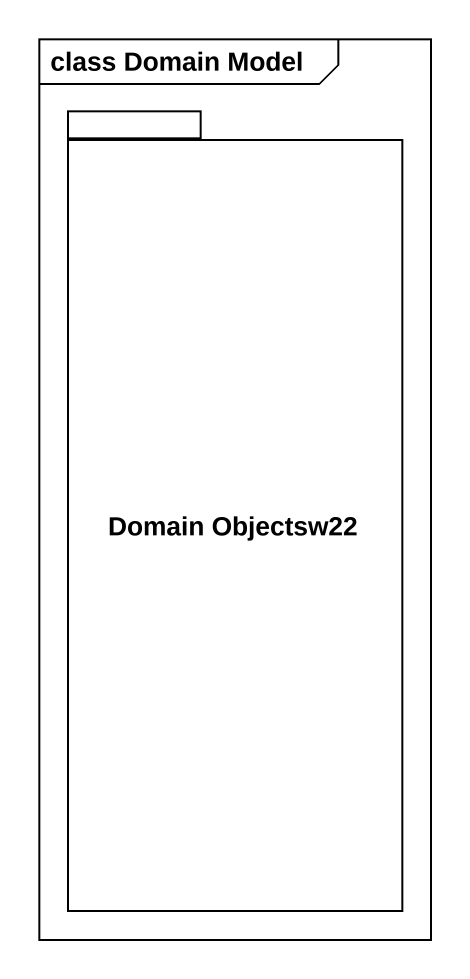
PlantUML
@startuml
mainframe class Domain Model
package "Domain Objectsw22" as Domain_Objectsw22 {
}
@enduml
